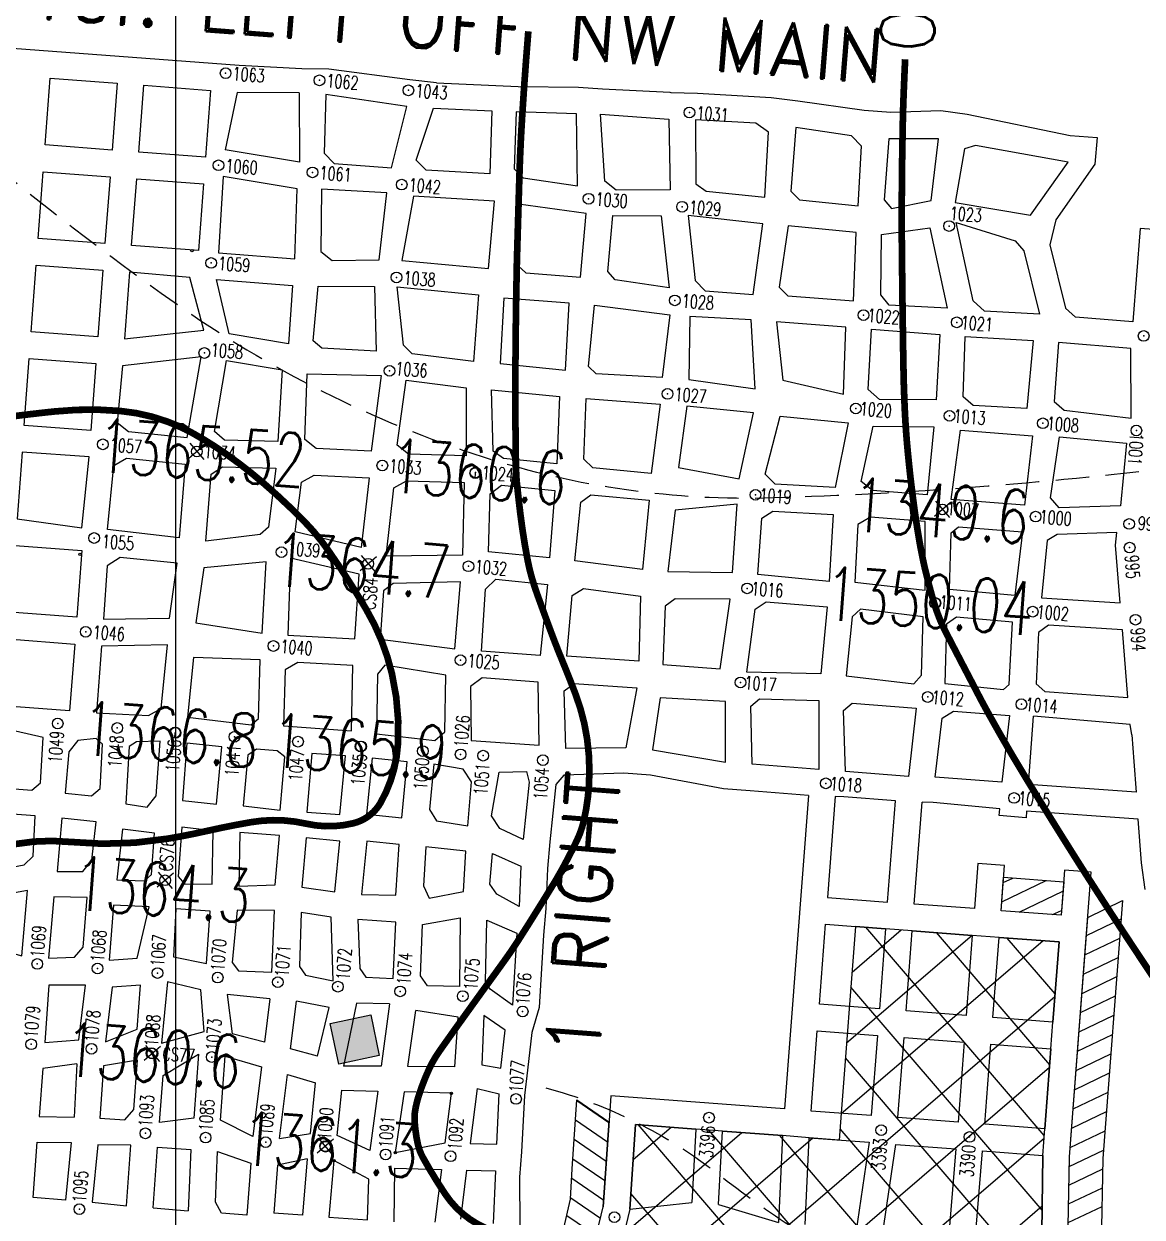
# Model space of a CAD drawing. Header units: inches. Extents: x 10131215 to 10153225, y 3476725 to 3491422.
# Drawn here: x 10139886 to 10140722, y 3486621 to 3487512 of the extents above; entities that cross this region are included whole.
import ezdxf
from ezdxf.enums import TextEntityAlignment as Align

# ---------------------------------------------------------------- set-up
doc = ezdxf.new("R2010")
doc.units = ezdxf.units.IN
doc.header["$LTSCALE"] = 100
doc.header["$MEASUREMENT"] = 0
doc.header["$PDMODE"] = 32
doc.header["$PDSIZE"] = 8
doc.linetypes.add('DASHED2', pattern=[0.375, 0.25, -0.125])
doc.layers.get('0').update_dxf_attribs({"color": 60, "linetype": 'CONTINUOUS'})
for name, color, linetype in [('BUILDINGS', 7, 'CONTINUOUS'), ('ELEVATIONS-UPEER MASON-CONTOURS', 175, 'CONTINUOUS'), ('ELEVATIONS-UPPER MASON-SPOT', 175, 'CONTINUOUS'), ('GRID COORDINATES-VA SOUTH NAD27', 252, 'CONTINUOUS'), ('MINE WORKINGS-ADVANCED-SURVEYED', 7, 'CONTINUOUS'), ('MINE WORKINGS-RETREAT AREA', 4, 'CONTINUOUS'), ('PANEL AND MAINS LABELS', 4, 'CONTINUOUS'), ('ROADS', 34, 'DASHED2'), ('SPADS-CONTROL SURVEY-LABELS', 230, 'CONTINUOUS'), ('SPADS-CONTROL SURVEY-SYMBOLS', 230, 'CONTINUOUS'), ('SPADS-LABEL', 90, 'CONTINUOUS'), ('SPADS-SYMBOL', 90, 'CONTINUOUS')]:
    doc.layers.add(name, color=color, linetype=linetype)
doc.styles.add('LEG', font='ROMAND')
doc.styles.add('LEV', font='SIMPLEX.shx', dxfattribs={"width": 0.7, "height": 40})
doc.styles.add('SP', font='SIMPLEX', dxfattribs={"width": 0.75, "height": 12})

# ---------------------------------------------------------------- blocks, each defined once
blk = doc.blocks.new('*X38')
at = {"color": 0}
for p, q in [((779539.21, 184356.15), (779571.11, 184374.57)), ((779539.21, 184370.58), (779546.11, 184374.57)), ((779552.84, 184349.58), (779584.22, 184367.7)), ((779577.84, 184349.58), (779584.22, 184353.26))]:
    blk.add_line(p, q, dxfattribs=at)
blk = doc.blocks.new('*X39')
at = {"color": 0}
for p, q in [((779604.23, 184335.95), (779629.22, 184350.38)), ((779604.23, 184321.52), (779629.23, 184335.95)), ((779604.24, 184307.09), (779629.23, 184321.52)), ((779604.24, 184292.65), (779629.24, 184307.09)), ((779604.25, 184278.22), (779629.24, 184292.65)), ((779604.25, 184263.79), (779629.25, 184278.22)), ((779604.26, 184249.36), (779629.25, 184263.79)), ((779604.26, 184234.93), (779629.26, 184249.36)), ((779604.27, 184220.5), (779629.26, 184234.93)), ((779604.27, 184206.07), (779629.27, 184220.5)), ((779604.28, 184191.64), (779629.27, 184206.07)), ((779604.28, 184177.21), (779629.28, 184191.64)), ((779604.7, 184163.02), (779629.28, 184177.21)), ((779605.51, 184149.05), (779629.74, 184163.04)), ((779606.32, 184135.08), (779630.55, 184149.07)), ((779607.12, 184121.11), (779631.36, 184135.11))]:
    blk.add_line(p, q, dxfattribs=at)
blk = doc.blocks.new('*X41')
at = {"color": 0}
for p, q in [((779431.74, 184295.32), (779465.96, 184329.54)), ((779431.76, 184242.3), (779519.01, 184329.56)), ((779431.78, 184189.29), (779572.07, 184329.58)), ((779584.28, 184184.58), (779439.34, 184329.53)), ((779584.26, 184237.64), (779492.35, 184329.55)), ((779584.24, 184290.69), (779545.36, 184329.57)), ((779279.23, 183983.71), (779584.24, 184288.72)), ((779586.96, 184128.88), (779431.74, 184284.09)), ((779279.5, 183930.95), (779584.26, 184235.71)), ((779582.38, 184080.42), (779431.76, 184231.04)), ((779277.45, 183875.86), (779584.28, 184182.69)), ((779586, 184023.77), (779431.78, 184177.98)), ((779276.93, 184087.47), (779358.96, 184169.5)), ((779277.12, 184034.63), (779412.01, 184169.52)), ((779279.53, 184143.11), (779305.9, 184169.48)), ((779584.94, 183865.73), (779281.2, 184169.47)), ((779582.22, 183921.48), (779334.21, 184169.49)), ((779584.21, 183972.53), (779387.22, 184169.51)), ((779277.47, 183822.85), (779586.74, 184132.12)), ((779649.22, 183748.41), (779279.76, 184117.87))]:
    blk.add_line(p, q, dxfattribs=at)
blk = doc.blocks.new('*X42')
at = {"color": 0}
for p, q in [((779234.16, 184183.88), (779259.29, 184169.37)), ((779234.29, 184169.37), (779259.4, 184154.87)), ((779234.42, 184154.86), (779259.54, 184140.36)), ((779234.56, 184140.35), (779259.68, 184125.84)), ((779234.8, 184125.78), (779259.82, 184111.33)), ((779235.15, 184111.14), (779258.51, 184097.65)), ((779233.23, 184097.82), (779256.73, 184084.25))]:
    blk.add_line(p, q, dxfattribs=at)
blk = doc.blocks.new('CS')
at = {"layer": 'SPADS-CONTROL SURVEY-SYMBOLS'}
for p, q in [((-5.66, 5.66), (5.66, -5.66)), ((5.66, 5.66), (-5.66, -5.66))]:
    blk.add_line(p, q, dxfattribs=at)
blk.add_circle((0, 0), 4, dxfattribs=at)
blk = doc.blocks.new('SS')
at = {"layer": 'SPADS-CONTROL SURVEY-SYMBOLS'}
blk.add_line((0, 0), (0, -4), dxfattribs=at)
blk.add_circle((0, 0), 4, dxfattribs=at)

msp = doc.modelspace()

# ---------------------------------------------------------------- linework, layer by layer
at = {"layer": 'BUILDINGS'}
msp.add_lwpolyline([(10140121.66, 3486734.89), (10140115.31, 3486765.19), (10140145.61, 3486771.54), (10140151.96, 3486741.24)], close=True, dxfattribs=at)
msp.add_solid([(10140115.31, 3486765.19), (10140145.61, 3486771.54), (10140121.66, 3486734.89), (10140151.96, 3486741.24)], dxfattribs=at)
at = {"layer": 'ELEVATIONS-UPEER MASON-CONTOURS', "const_width": 5}
for points in [[(10135978.88, 3483263.25, 0), (10135880.17, 3483248.32, 0.000547)], [(10136147.76, 3483288.54, 0.000001), (10135988.51, 3483264.69, 0.000023)], [(10139638.83, 3483431.71, 0.000001), (10139693.52, 3483463.69, 0.000011)], [(10140237.42, 3486610.04, -0.165871), (10140201.35, 3486637.56, -0.021404), (10140184.46, 3486665.26, -0.069898), (10140180.9, 3486674.58, -0.040437), (10140178.37, 3486691.97, -0.0694), (10140179.13, 3486702.22, -0.009794), (10140180.39, 3486707.53, -0.013722), (10140181.47, 3486711.28, -0.031738), (10140189.21, 3486731.19, -0.044761), (10140196.79, 3486744.32, -0.001633), (10140205.9, 3486757.18, -0.001157), (10140218.87, 3486775.27, -0.001014), (10140234.33, 3486796.65, 0.001363), (10140245.82, 3486812.55, 0.013462), (10140256.25, 3486827.93, 0.005164), (10140281.93, 3486869.01, 0.013622), (10140290.08, 3486883.2, 0.01078), (10140299.49, 3486901.62, 0.058092), (10140304.92, 3486917.23, 0.037666), (10140308.56, 3486942.43, 0.053078), (10140307.21, 3486977.87, 0.05484), (10140298.59, 3487011.11, 0.007056), (10140288.57, 3487036.39, -0.008666), (10140280.48, 3487057, -0.002493), (10140270.75, 3487083.52, -0.007295), (10140267.6, 3487092.65, -0.031896), (10140262.82, 3487111.09, -0.017154), (10140257.33, 3487146.05, -0.004961), (10140254.7, 3487169.52, -0.017184), (10140254.24, 3487176.32, -0.003028), (10140254.05, 3487183.37, -0.002046), (10140253.88, 3487193.81, -0.004731), (10140253.68, 3487256.13, -0.003757), (10140254.77, 3487334.6, -0.002043), (10140254.86, 3487337.89, -0.00011), (10140256.67, 3487398.86, -0.007959), (10140258.59, 3487440.58, -0.005051), (10140263.32, 3487506.22)], [(10140741.54, 3486782.86, -0.001669), (10140722.57, 3486811.15, -0.002009), (10140702.96, 3486840.87, -0.001974), (10140683.24, 3486871.29, -0.002379), (10140669.88, 3486892.29, -0.00164), (10140650.75, 3486922.9, -0.003587), (10140629.64, 3486957.47, -0.005574), (10140616.47, 3486979.97, -0.003145), (10140605.99, 3486998.6, -0.005939), (10140600.62, 3487008.57, -0.000066), (10140596.4, 3487016.64, -0.000245), (10140595.27, 3487018.8, -0.000028), (10140589.68, 3487029.52, -0.000098), (10140588.06, 3487032.62, -0.000417), (10140587.32, 3487034.04, -0.000039), (10140579.53, 3487049.04, -0.00094), (10140576.98, 3487053.99, -0.000736), (10140573.74, 3487060.31, -0.017181), (10140572, 3487064.02, -0.010117), (10140569.41, 3487070.46, -0.016169), (10140566.73, 3487078.28, -0.010202), (10140563.14, 3487090.87, -0.004579), (10140560.02, 3487103.17, -0.007877), (10140558.39, 3487110.37, -0.004657), (10140556.57, 3487119.39, -0.005188), (10140555.11, 3487127.52, -0.004854), (10140552.86, 3487141.61, -0.005056), (10140550.97, 3487155.17, -0.002267), (10140549.2, 3487169.3, -0.003511), (10140548.17, 3487178.44, -0.001859), (10140546.91, 3487190.78, -0.002992), (10140546.21, 3487198.46, -0.001525), (10140545.85, 3487202.72, -0.001408), (10140545.5, 3487207.33, -0.004777), (10140544.85, 3487217.37, -0.00398), (10140544.28, 3487229.44, -0.002187), (10140543.84, 3487242.07, -0.003052), (10140543.62, 3487251.13, -0.000413), (10140543.35, 3487266.2, -0.000613), (10140543.2, 3487276.36, -0.000105), (10140542.96, 3487293.32, -0.000247), (10140542.86, 3487300.52, -0.000372), (10140542.68, 3487315.54, -0.000242), (10140542.44, 3487338.61, -0.000444), (10140542.27, 3487356.41, -0.00182), (10140542.25, 3487360.75, -0.000134), (10140542.25, 3487360.83, -0.000017), (10140542.25, 3487361.47, -0.001528), (10140542.29, 3487377.64, -0.000902), (10140542.49, 3487405.04, -0.002046), (10140542.49, 3487405.6, -0.000037), (10140543.03, 3487436.68, -0.004787), (10140543.53, 3487455.13, -0.002923), (10140544.81, 3487485.33)], [(10139867.68, 3486896.32, -0.092896), (10139920.74, 3486900.78, 0.06727), (10139993.94, 3486903.19, 0.013633), (10140023.64, 3486909.04, -0.012534), (10140055.94, 3486915.48, -0.099225), (10140097.28, 3486914.4, 0.116754), (10140132.57, 3486914.7, 0.206382), (10140153.02, 3486930.18, 0.113965), (10140165.87, 3486973.45, 0.073112), (10140161.4, 3487026.54, 0.075411), (10140142.2, 3487074.51, 0.020476), (10140113.52, 3487119.04, 0.040133), (10140096.23, 3487139.86, 0.021299), (10140065.8, 3487168.47, 0.024946), (10140037.67, 3487190.41, 0.026813), (10140012.77, 3487205.97, 0.03771), (10139993.78, 3487214.68, 0.066117), (10139958.47, 3487222.66, 0.048838), (10139909.56, 3487222.3, 0.00456), (10139882.07, 3487219.15, 0.002152), (10139823.94, 3487211.7, 0.007136)], [(10138804.87, 3484318.68, 0.000002), (10138743.64, 3484310.02, 0.000372)]]:
    msp.add_lwpolyline(points, format="xyb", dxfattribs=at)
at = {"layer": 'GRID COORDINATES-VA SOUTH NAD27'}
msp.add_line((10140000, 3476730), (10140000, 3490730), dxfattribs=at)
at = {"layer": 'MINE WORKINGS-ADVANCED-SURVEYED'}
msp.add_line((10140618.36, 3486874.32), (10140663.23, 3486870.89), dxfattribs=at)
at = {"layer": 'MINE WORKINGS-ADVANCED-SURVEYED', "flags": 128}
for points in [[(10140094.16, 3487478.11), (10140047.35, 3487480.57), (10139748.2, 3487503.18), (10139732.26, 3487292.34), (10139664.11, 3487285.9), (10139594.32, 3487291.24), (10139434.78, 3487303.46), (10139430.2, 3487243.63), (10139425.62, 3487183.8), (10139421.04, 3487123.98), (10139281.44, 3487134.66), (10139276.86, 3487074.84), (10139275.34, 3487054.89), (10139277.29, 3487026.91)], [(10140194.64, 3487467.81), (10140174.76, 3487470.05), (10140114.26, 3487477.86), (10140094.16, 3487478.11)], [(10140092.14, 3487460.23), (10140045.84, 3487460.62), (10140036.79, 3487417.78)], [(10140092.14, 3487460.23), (10140092.26, 3487408.58), (10140036.79, 3487417.78)], [(10140194.64, 3487467.81), (10140255.67, 3487464.95)], [(10140255.67, 3487464.95), (10140300.77, 3487464.55), (10140318.72, 3487463.19), (10140369.05, 3487460.68), (10140369.79, 3487460.65), (10140389.81, 3487460.09), (10140444.73, 3487456.82), (10140464.59, 3487454.27), (10140514.21, 3487447.4), (10140534.15, 3487445.84), (10140571.35, 3487446.96), (10140591.21, 3487444.41), (10140668.2, 3487428.38), (10140688.14, 3487426.83), (10140686.59, 3487406.89), (10140657.29, 3487365.42), (10140652.78, 3487346.72), (10140664.5, 3487299.4), (10140672, 3487292.78)], [(10140234.53, 3487399.76), (10140187.06, 3487402.42), (10140179.61, 3487410), (10140192.51, 3487448.93)], [(10140192.51, 3487448.93), (10140236.06, 3487446.86), (10140234.53, 3487399.76)], [(10141154.45, 3487261.91), (10141164.36, 3487395.09), (10140795.44, 3487423.47), (10140790.07, 3487353.68), (10140720.27, 3487359.04), (10140714.9, 3487289.25), (10140672, 3487292.78)], [(10140576.22, 3487299.43), (10140532.99, 3487301.76), (10140526.55, 3487309.29), (10140527.05, 3487354.53)], [(10140527.05, 3487354.53), (10140563.29, 3487359.33), (10140576.22, 3487299.43)], [(10140010.5, 3487322.38), (10139965.49, 3487326.29), (10139961.72, 3487276.44), (10140020.95, 3487283.04)], [(10140020.95, 3487283.04), (10140010.5, 3487322.38)], [(10140659.44, 3487273.72), (10140656.09, 3487229.82), (10140663.58, 3487223.2), (10140713.64, 3487217.4)], [(10140713.64, 3487217.4), (10140713.37, 3487269.31), (10140659.44, 3487273.72)], [(10140019.02, 3487263.13), (10139960.21, 3487256.49), (10139956.2, 3487213.92)], [(10139956.2, 3487213.92), (10139964.72, 3487207.26), (10140008.52, 3487202.95), (10140019.02, 3487263.13)], [(10139935.22, 3487188.43), (10139885.13, 3487191.97), (10139881.36, 3487142.11), (10139929.89, 3487135.44)], [(10139929.89, 3487135.44), (10139935.22, 3487188.43)], [(10140646.78, 3487083.16), (10140705.54, 3487079.34), (10140702.07, 3487122.4), (10140703.05, 3487131.95), (10140658.36, 3487130.43)], [(10140658.36, 3487130.43), (10140650.99, 3487125.99), (10140646.78, 3487083.16)], [(10139995.24, 3487068), (10140001.1, 3487109), (10139958.3, 3487113.23), (10139948.79, 3487106.93)], [(10139948.79, 3487106.93), (10139945.89, 3487067.03), (10139995.24, 3487068)], [(10140651.98, 3487062.62), (10140644.48, 3487057.26), (10140642.67, 3487018.75), (10140649.26, 3487013.22)], [(10140649.26, 3487013.22), (10140711.24, 3487008.69), (10140707.17, 3487059.16), (10140651.98, 3487062.62)], [(10139993.74, 3487048.06), (10139944.38, 3487047.08), (10139940.61, 3486997.22), (10139979.67, 3486995.1)], [(10139979.67, 3486995.1), (10139989.09, 3487000.4), (10139993.74, 3487048.06)], [(10140193.42, 3486976.5), (10140200.89, 3486982.99), (10140201.8, 3487025.31), (10140156.23, 3487032.77), (10140150.72, 3487026.17)], [(10140150.72, 3487026.17), (10140149.89, 3486981.5), (10140193.42, 3486976.5)], [(10140714.05, 3486980.76), (10140715.59, 3486960.82), (10140717.37, 3486938.02), (10140637.03, 3486943.76), (10140640.81, 3486994.82)], [(10140714.05, 3486980.76), (10140712.87, 3486988.51), (10140640.81, 3486994.82)], [(10139905.23, 3486793.8), (10139902.02, 3486750.96), (10139927.49, 3486752.98)], [(10139927.49, 3486752.98), (10139932.51, 3486793.89), (10139905.23, 3486793.8)], [(10140070.16, 3486783.48), (10140038.46, 3486786.89), (10140042.18, 3486757.47)], [(10140070.16, 3486783.48), (10140066.17, 3486751.2), (10140042.18, 3486757.47)], [(10140105.85, 3486740.82), (10140085.67, 3486746.1), (10140090.09, 3486781.81)], [(10140105.85, 3486740.82), (10140114.56, 3486777.18), (10140090.09, 3486781.81)], [(10140159.69, 3486779.81), (10140134.95, 3486780.24), (10140125.36, 3486733.36)], [(10140159.69, 3486779.81), (10140153.41, 3486733.19), (10140125.36, 3486733.36)], [(10140208.33, 3486732.87), (10140173.24, 3486733.08), (10140179.32, 3486774.95)], [(10140208.33, 3486732.87), (10140210.98, 3486769.79), (10140179.32, 3486774.95)], [(10140057.45, 3486680.85), (10140033.29, 3486692.96), (10140036.91, 3486740.82)], [(10140036.91, 3486740.82), (10140063.89, 3486732.84), (10140057.45, 3486680.85)], [(10139926.14, 3486735.03), (10139900.56, 3486731.58), (10139897.87, 3486695.6), (10139924.12, 3486695.07)], [(10139926.14, 3486735.03), (10139924.12, 3486695.07)], [(10140077.39, 3486679.34), (10140083.31, 3486727.1), (10140104.38, 3486720.88)], [(10140077.39, 3486679.34), (10140100.57, 3486683.05), (10140104.38, 3486720.88)], [(10140144.96, 3486670.39), (10140120.51, 3486681.57), (10140124.03, 3486715.41)], [(10140124.03, 3486715.41), (10140150.91, 3486714.62), (10140144.96, 3486670.39)], [(10140225.14, 3486716.55), (10140219.95, 3486675.55), (10140239.74, 3486674.98), (10140241.42, 3486712.73)], [(10140225.14, 3486716.55), (10140241.42, 3486712.73)], [(10139893.34, 3486635.08), (10139896.45, 3486676.62), (10139921.69, 3486676.2)], [(10139921.69, 3486676.2), (10139917.45, 3486633.27), (10139893.34, 3486635.08)], [(10139941.62, 3486674.55), (10139937.39, 3486631.74), (10139963.14, 3486629)], [(10139963.14, 3486629), (10139966.35, 3486674.36), (10139941.62, 3486674.55)], [(10139983.09, 3486627.49), (10139986.3, 3486672.85), (10140011.23, 3486670.96), (10140009.18, 3486625.32)], [(10140029.72, 3486631.81), (10140031.17, 3486669.46), (10140055.94, 3486660.91)], [(10140055.94, 3486660.91), (10140053, 3486622.02), (10140034.11, 3486623.46), (10140029.72, 3486631.81)], [(10140098.17, 3486664.18), (10140094.63, 3486621.97), (10140073.17, 3486623.5)], [(10140098.17, 3486664.18), (10140075.88, 3486659.4), (10140073.17, 3486623.5)], [(10140163.03, 3486617.05), (10140163.69, 3486657.13), (10140198.53, 3486656.14), (10140193.49, 3486616.85)], [(10140212.79, 3486619.01), (10140217.42, 3486655.61), (10140238.85, 3486655), (10140237.1, 3486615.78)], [(10139983.09, 3486627.49), (10140009.18, 3486625.32)]]:
    msp.add_lwpolyline(points, dxfattribs=at)
for points in [[(10139952.33, 3487417.55), (10139902.47, 3487421.32), (10139906.24, 3487471.18), (10139956.1, 3487467.41)], [(10140022.13, 3487412.27), (10139972.27, 3487416.04), (10139976.04, 3487465.9), (10140025.9, 3487462.13)], [(10140161.14, 3487404.38), (10140172.53, 3487450.17), (10140112.13, 3487458.98), (10140110.81, 3487415.2), (10140118.26, 3487407.62)], [(10140300.04, 3487390.8), (10140299.27, 3487444.6), (10140254.24, 3487446), (10140252.86, 3487403.39), (10140259.38, 3487396.88)], [(10140369.16, 3487387.89), (10140328.89, 3487387.62), (10140320.36, 3487394.28), (10140317.29, 3487444.24), (10140368.24, 3487440.71)], [(10140439.95, 3487382.37), (10140442.71, 3487430.9), (10140433.2, 3487437.66), (10140388.26, 3487440.15), (10140388.57, 3487392.39), (10140396.16, 3487386.79)], [(10140509.66, 3487375.94), (10140512.11, 3487420.48), (10140504.68, 3487428.08), (10140463.04, 3487434.33), (10140459.36, 3487386.88), (10140465.87, 3487380.35)], [(10140564.14, 3487379.89), (10140569.72, 3487426.02), (10140532.59, 3487425.9), (10140529.07, 3487380.45), (10140534.58, 3487374)], [(10140582.09, 3487378.45), (10140638.51, 3487368.93), (10140666.65, 3487408.44), (10140597.4, 3487420.86), (10140589.19, 3487418.49)], [(10139947.05, 3487347.75), (10139897.19, 3487351.51), (10139900.96, 3487401.37), (10139950.82, 3487397.61)], [(10140088.82, 3487336.33), (10140090.75, 3487388.64), (10140035.28, 3487397.84), (10140031.99, 3487340.76)], [(10140016.85, 3487342.47), (10139966.99, 3487346.24), (10139970.76, 3487396.1), (10140020.62, 3487392.33)], [(10140151.94, 3487335.42), (10140157.71, 3487385.58), (10140108.77, 3487388.28), (10140108.31, 3487341.84), (10140116.82, 3487335.15)], [(10140233.61, 3487328.98), (10140238.01, 3487379.44), (10140177.58, 3487383.08), (10140168.89, 3487335.1)], [(10140302.31, 3487322.54), (10140306.51, 3487370.25), (10140255.88, 3487377.09), (10140253.02, 3487333.47), (10140261.44, 3487325.78)], [(10140362.62, 3487368.33), (10140368.48, 3487314.57), (10140328.23, 3487320.49), (10140322.73, 3487326.95), (10140326.46, 3487368.75)], [(10140431.29, 3487309.68), (10140438.39, 3487362.43), (10140382.72, 3487368.77), (10140387.97, 3487320.08), (10140395.4, 3487312.48)], [(10140582.88, 3487363.34), (10140626.94, 3487349.79), (10140633.36, 3487342.25), (10140645.08, 3487294.93), (10140604.13, 3487297.2), (10140595.72, 3487304.9)], [(10140506.15, 3487304.86), (10140508.11, 3487356), (10140457.34, 3487360.96), (10140450.78, 3487315.19), (10140457.29, 3487308.66)], [(10139941.77, 3487277.94), (10139891.92, 3487281.71), (10139895.68, 3487331.57), (10139945.54, 3487327.8)], [(10140084.27, 3487272.9), (10140039.76, 3487280.22), (10140030.44, 3487320.82), (10140087.27, 3487316.39)], [(10140149.73, 3487267.39), (10140109.06, 3487269.5), (10140102.57, 3487275.16), (10140106.29, 3487315.91), (10140148.4, 3487315.64)], [(10140222.35, 3487259.63), (10140176.65, 3487265.26), (10140170.15, 3487271.79), (10140165.31, 3487315.32), (10140226.05, 3487309.52)], [(10140291.06, 3487253.18), (10140293.76, 3487303.16), (10140244.91, 3487307.02), (10140242.29, 3487258.05)], [(10140363.33, 3487247.72), (10140313.91, 3487250.36), (10140308.32, 3487255.82), (10140312.7, 3487301.66), (10140368.92, 3487294.48)], [(10140432.89, 3487239.31), (10140429.82, 3487290.74), (10140383.88, 3487293.31), (10140383.27, 3487246.17)], [(10140498.77, 3487235.2), (10140500.6, 3487285.23), (10140448.76, 3487289.27), (10140453.45, 3487245.74)], [(10140570.64, 3487279.81), (10140567.89, 3487230.86), (10140525.53, 3487231.11), (10140517.1, 3487238.79), (10140519.55, 3487283.75)], [(10140589.58, 3487278.3), (10140640.5, 3487275.23), (10140635.59, 3487224.44), (10140595.64, 3487226.63), (10140588.14, 3487233.25)], [(10139936.5, 3487208.14), (10139886.64, 3487211.91), (10139890.41, 3487261.77), (10139940.27, 3487258)], [(10140076.21, 3487199.84), (10140036.44, 3487200.84), (10140028.92, 3487207.42), (10140037.84, 3487260.31), (10140079.36, 3487253.28)], [(10140145.86, 3487192.57), (10140104.9, 3487194.66), (10140096.38, 3487201.32), (10140098.17, 3487250.46), (10140153.3, 3487249.05)], [(10140216.81, 3487189.21), (10140173.78, 3487190.46), (10140165.26, 3487197.12), (10140172.08, 3487245.56), (10140216.78, 3487240.01)], [(10140284.55, 3487183.09), (10140244.74, 3487187.1), (10140237.13, 3487192.69), (10140235.72, 3487238.51), (10140286.49, 3487233.48)], [(10140361.78, 3487227.78), (10140355.05, 3487176.05), (10140311.4, 3487180.06), (10140304.87, 3487186.57), (10140306.42, 3487231.9)], [(10140420.85, 3487171.95), (10140431.49, 3487221.36), (10140381.72, 3487226.23), (10140375.46, 3487180.49)], [(10140492.56, 3487165.37), (10140447.62, 3487167.86), (10140440.18, 3487175.46), (10140451.36, 3487218.82), (10140502.13, 3487213.87)], [(10140566.29, 3487210.92), (10140561.36, 3487160.03), (10140520.48, 3487163.21), (10140511.97, 3487169.89), (10140520.99, 3487211.4)], [(10140633.99, 3487152.39), (10140579.15, 3487156.64), (10140586.15, 3487208.33), (10140639.98, 3487204.02)], [(10140710.18, 3487198.61), (10140705.58, 3487151.82), (10140659.91, 3487150.37), (10140653.47, 3487157.89), (10140660, 3487203.43)], [(10140002.53, 3487127.94), (10139948.83, 3487134.01), (10139953.79, 3487182.01), (10139963.21, 3487187.32), (10140007.01, 3487183)], [(10140069.33, 3487135.93), (10140062.89, 3487130.4), (10140022.4, 3487125.44), (10140026.51, 3487175.51), (10140034.94, 3487180.89), (10140074.7, 3487179.89)], [(10140138.43, 3487120.68), (10140089.12, 3487132.43), (10140093.97, 3487169.41), (10140103.4, 3487174.72), (10140144.36, 3487172.63)], [(10140214.21, 3487114.96), (10140157, 3487114.27), (10140162.85, 3487165.21), (10140172.28, 3487170.52), (10140215.31, 3487169.27)], [(10140279.25, 3487113.08), (10140233.45, 3487117.52), (10140234.72, 3487160.78), (10140243.23, 3487167.16), (10140283.04, 3487163.15)], [(10140298.12, 3487110.66), (10140302.46, 3487154.66), (10140309.89, 3487160.12), (10140353.5, 3487156.11), (10140348.68, 3487104.16)], [(10140419.38, 3487153), (10140372.98, 3487148.58), (10140367.63, 3487102.7), (10140415.72, 3487102)], [(10140437.63, 3487142.56), (10140446.07, 3487147.92), (10140491.01, 3487145.43), (10140488.13, 3487095.38), (10140434.66, 3487100.53)], [(10140559.81, 3487140.09), (10140518.93, 3487143.27), (10140509.49, 3487137.98), (10140507.15, 3487094.9), (10140559.84, 3487088.8)], [(10140626.86, 3487084.94), (10140578.05, 3487089.28), (10140579.21, 3487131.56), (10140584.58, 3487136.16), (10140632.44, 3487132.45)], [(10139925.95, 3487068.53), (10139876.09, 3487072.3), (10139879.86, 3487122.16), (10139929.71, 3487118.39)], [(10140133.66, 3487052.53), (10140136.92, 3487100.74), (10140085.62, 3487112.64), (10140083.54, 3487055.31)], [(10140064.6, 3487056.74), (10140067.37, 3487110.01), (10140020.89, 3487105.5), (10140015.04, 3487064.5)], [(10140208.29, 3487044.88), (10140212.7, 3487095.01), (10140162.47, 3487093.79), (10140155.04, 3487088.34), (10140152.68, 3487052.09)], [(10140272.11, 3487040.06), (10140228.24, 3487043.37), (10140231.36, 3487089.6), (10140238.94, 3487097.05), (10140277.75, 3487093.14)], [(10140345.81, 3487035.78), (10140292.13, 3487039.55), (10140296.18, 3487084.73), (10140304.6, 3487090.12), (10140347.14, 3487084.22)], [(10140406.56, 3487030.06), (10140414.18, 3487082.05), (10140373.07, 3487082.22), (10140365.63, 3487076.77), (10140363.68, 3487033.39)], [(10140486.66, 3487076.43), (10140481.76, 3487026.23), (10140426.42, 3487027.52), (10140432.66, 3487074.61), (10140441.1, 3487079.98)], [(10140558.29, 3487068.86), (10140511.58, 3487074.5), (10140505.14, 3487068.98), (10140500.7, 3487024.76), (10140551.39, 3487018.82), (10140556.92, 3487025.41)], [(10140625.09, 3487065.01), (10140583.25, 3487068.74), (10140575.75, 3487063.38), (10140574.48, 3487019.03), (10140618.27, 3487014.63), (10140622.57, 3487018.3)], [(10139920.67, 3486998.73), (10139870.81, 3487002.5), (10139874.58, 3487052.36), (10139924.44, 3487048.59)], [(10140056.37, 3486988.3), (10140061.74, 3486992.9), (10140063.09, 3487036.8), (10140013.08, 3487038.57), (10140008.66, 3486993.91)], [(10140131.24, 3486983.64), (10140132.15, 3487032.58), (10140091.01, 3487034.69), (10140081.58, 3487029.38), (10140080.38, 3486987.48)], [(10140271.37, 3486973.03), (10140270.61, 3487020.11), (10140228.73, 3487023.28), (10140220.22, 3487016.9), (10140220.5, 3486976.6)], [(10140336.17, 3486971.13), (10140291.25, 3486970.63), (10140290.17, 3487013.62), (10140297.61, 3487019.08), (10140344.27, 3487015.84)], [(10140410.56, 3486960.34), (10140410.68, 3487005.67), (10140361.75, 3487008.47), (10140356.11, 3486969.59)], [(10140480.21, 3487006.29), (10140480.42, 3486954.92), (10140430.5, 3486958.79), (10140429.47, 3487002.21), (10140435.92, 3487007.72)], [(10140547.22, 3486949.73), (10140500.36, 3486953.37), (10140498.69, 3486998.84), (10140505.13, 3487004.35), (10140552.99, 3487000.64)], [(10140617.09, 3486945.31), (10140567.24, 3486949.18), (10140572.47, 3486993.11), (10140580.91, 3486998.47), (10140622.78, 3486995.22)], [(10139900.86, 3486978.84), (10139880.29, 3486983.48), (10139873.91, 3486978.98), (10139872.88, 3486940.94), (10139892.5, 3486939.41), (10139898.98, 3486944.88)], [(10139945.24, 3486973.69), (10139940.59, 3486978.09), (10139926.77, 3486976.64), (10139920.03, 3486968.18), (10139917.41, 3486937.29), (10139937.07, 3486935.23), (10139943.54, 3486940.72)], [(10139988.37, 3486976.13), (10139970.49, 3486975.64), (10139965.18, 3486972.06), (10139962.66, 3486929.12), (10139978.62, 3486926.72), (10139985.28, 3486935.24)], [(10140034.24, 3486971.86), (10140008.32, 3486974.62), (10140005.08, 3486931.74), (10140030.27, 3486929.03)], [(10140081.32, 3486964.42), (10140075.67, 3486968.91), (10140060.18, 3486970.06), (10140053.85, 3486965.49), (10140050.22, 3486927.65), (10140077.98, 3486924.56)], [(10140126.67, 3486965.16), (10140101.58, 3486966.74), (10140097.91, 3486922.89), (10140122.44, 3486921.36)], [(10140172.71, 3486960.66), (10140146.58, 3486963.24), (10140142.54, 3486921.43), (10140168.77, 3486918.84)], [(10140214.72, 3486955.15), (10140192.62, 3486958.78), (10140189.43, 3486924.93), (10140194.66, 3486916.4), (10140218.13, 3486912.71), (10140220.93, 3486945.59)], [(10140241.62, 3486952.86), (10140261.94, 3486953.49), (10140263.87, 3486945.3), (10140259.42, 3486902.52), (10140242.04, 3486910.67), (10140235.83, 3486920.23)], [(10139894.87, 3486920.14), (10139871.36, 3486922), (10139868.01, 3486880.13), (10139886.76, 3486883.69), (10139893.33, 3486890.16)], [(10139940.5, 3486915.88), (10139914.8, 3486918.44), (10139911.42, 3486878.59), (10139930.42, 3486878.58), (10139937.14, 3486887.06)], [(10139984.17, 3486907.24), (10139960.11, 3486910.26), (10139956.01, 3486872.47), (10139976.47, 3486871.72), (10139981.83, 3486876.33)], [(10140027.89, 3486909.15), (10140004.57, 3486911.72), (10140001.78, 3486874.82), (10140006.39, 3486869.46), (10140027.12, 3486869.1)], [(10140077.39, 3486905.54), (10140047.84, 3486907.76), (10140047.07, 3486867.72), (10140074.3, 3486868.67)], [(10140122.51, 3486901.26), (10140097.32, 3486903.87), (10140094.23, 3486867), (10140118.87, 3486863.44)], [(10140166.89, 3486898.93), (10140142.61, 3486901.33), (10140138.77, 3486861.52), (10140164.32, 3486861)], [(10140216.52, 3486893.78), (10140186.81, 3486897.05), (10140185.08, 3486868.08), (10140189.21, 3486858.65), (10140214.97, 3486863.8)], [(10140236.45, 3486892.08), (10140257.81, 3486882.58), (10140256.39, 3486852.6), (10140239.88, 3486861.68), (10140234.49, 3486869.16)], [(10139889.14, 3486864.42), (10139865.42, 3486860.27), (10139861.38, 3486822.24), (10139885, 3486815.59)], [(10139933.85, 3486859.24), (10139908.82, 3486859.74), (10139904.92, 3486813.9), (10139924.17, 3486814.64), (10139930.81, 3486822.13)], [(10139980.02, 3486852.4), (10139953.46, 3486853.62), (10139950.09, 3486812.52), (10139971.1, 3486813.96)], [(10140025.74, 3486849.15), (10139999.97, 3486850.89), (10139998.25, 3486814.92), (10140023.02, 3486810.01)], [(10140073.7, 3486849.65), (10140045.83, 3486849.76), (10140042.12, 3486810.69), (10140046.69, 3486804.36), (10140071.83, 3486803.41)], [(10140116.05, 3486844.62), (10140093.63, 3486847.98), (10140092.27, 3486807.72), (10140096.75, 3486801.32), (10140117.48, 3486796.99)], [(10140164.44, 3486840.9), (10140135.95, 3486842.7), (10140137.45, 3486806.12), (10140141.85, 3486799.67), (10140162.47, 3486798.64)], [(10140211.94, 3486792.8), (10140188.07, 3486793.21), (10140182.75, 3486800.74), (10140184.35, 3486839.02), (10140212.28, 3486843.95)], [(10140232.2, 3486842.26), (10140254.79, 3486832.66), (10140251.44, 3486778.76), (10140234.85, 3486790.85), (10140231.29, 3486796.17)], [(10139952.44, 3486792.26), (10139947.44, 3486751.47), (10139971.1, 3486760.84), (10139973.58, 3486793.72)], [(10140018.65, 3486790.27), (10139993.83, 3486796.2), (10139989.37, 3486750.43), (10140021.24, 3486759.06)], [(10140245.93, 3486760.14), (10140230.17, 3486771.17), (10140228.5, 3486734.35), (10140242.85, 3486731.68)], [(10139971.36, 3486737.75), (10139946.08, 3486733.53), (10139943.13, 3486694.5), (10139961.98, 3486693.27), (10139968.57, 3486700.8)], [(10139990.55, 3486726.27), (10140016.97, 3486742.33), (10140013.35, 3486694.46), (10139987.91, 3486691.31)], [(10140205.82, 3486713), (10140170.47, 3486714.04), (10140163.89, 3486668.71), (10140201.08, 3486676.08)], [(10140114.22, 3486620.58), (10140143.08, 3486618.53), (10140144.18, 3486648.76), (10140118.11, 3486662.7)]]:
    msp.add_lwpolyline(points, close=True, dxfattribs=at)
at = {"layer": 'MINE WORKINGS-ADVANCED-SURVEYED'}
for points in [[(10140472.6, 3486935.46), (10140428.95, 3486938.85), (10140409.01, 3486940.4), (10140354.64, 3486950.64), (10140334.7, 3486952.19), (10140289.85, 3486950.68), (10140283.81, 3486943.69), (10140279.35, 3486900.91), (10140277.75, 3486880.98), (10140276.33, 3486850.99), (10140274.72, 3486831.06), (10140271.38, 3486777.15), (10140265.86, 3486758.53), (10140262.79, 3486730.17), (10140260.36, 3486711.3), (10140258.2, 3486669.34), (10140256.76, 3486650.4), (10140257.04, 3486614.27)], [(10140472.6, 3486935.46), (10140454.67, 3486701.31), (10140325.05, 3486711.23), (10140323.34, 3486688.88), (10140319.26, 3486628.23)], [(10140492.6, 3486934.6), (10140486.83, 3486859.32), (10140531.7, 3486855.88), (10140537.49, 3486931.43)], [(10140537.49, 3486931.43), (10140498.89, 3486934.43), (10140492.6, 3486934.6)], [(10140666.34, 3486600.57), (10140667.58, 3486665.61), (10140683.85, 3486878.14), (10140663.91, 3486879.66), (10140661.33, 3486845.96), (10140616.46, 3486849.4), (10140619.04, 3486883.1), (10140599.09, 3486884.63), (10140596.51, 3486850.92), (10140551.64, 3486854.36), (10140557.47, 3486930.46)], [(10140724.02, 3486865.19), (10140721.48, 3486885.05), (10140718.93, 3486917.83), (10140635.48, 3486923.82), (10140635.1, 3486918.83), (10140615.16, 3486920.38), (10140615.54, 3486925.37), (10140565.77, 3486930.23), (10140557.47, 3486930.46)], [(10140681.27, 3486844.43), (10140707.3, 3486856.92), (10140692.56, 3486664.41), (10140691.33, 3486600.1)], [(10140681.27, 3486844.43), (10140707.3, 3486856.92), (10140692.56, 3486664.41), (10140691.33, 3486600.1)], [(10140289.78, 3486612.33), (10140294.94, 3486634.01), (10140296.12, 3486656.67), (10140299.6, 3486708.01), (10140323.55, 3486691.62)], [(10140339.19, 3486626.54), (10140343.47, 3486689.76), (10140388.34, 3486686.33), (10140385.47, 3486631.54)], [(10140405.4, 3486629.98), (10140408.28, 3486684.8), (10140453.15, 3486681.37), (10140450.13, 3486616.53)], [(10140470.08, 3486615.07), (10140473.09, 3486679.84), (10140517.96, 3486676.4), (10140508.04, 3486608.87)], [(10140527.98, 3486607.34), (10140537.9, 3486674.88), (10140582.77, 3486671.44), (10140577.6, 3486610.81)], [(10140597.54, 3486609.28), (10140602.71, 3486669.92), (10140647.58, 3486666.48), (10140646.94, 3486609.1)], [(10140339.19, 3486626.54), (10140385.47, 3486631.54)], [(10140314.58, 3486608.55), (10140319.26, 3486628.23)], [(10140405.4, 3486629.98), (10140450.13, 3486616.53)]]:
    msp.add_lwpolyline(points, dxfattribs=at)
for points in [[(10140480.72, 3486779.55), (10140485.3, 3486839.38), (10140530.17, 3486835.94), (10140525.59, 3486776.12)], [(10140545.54, 3486774.59), (10140550.12, 3486834.42), (10140594.99, 3486830.98), (10140590.41, 3486771.15)], [(10140610.35, 3486769.63), (10140614.93, 3486829.45), (10140659.8, 3486826.02), (10140655.22, 3486766.19)], [(10140474.62, 3486699.78), (10140479.2, 3486759.61), (10140524.07, 3486756.17), (10140519.49, 3486696.35)], [(10140539.43, 3486694.82), (10140544.01, 3486754.65), (10140588.88, 3486751.21), (10140584.3, 3486691.38)], [(10140604.24, 3486689.86), (10140608.82, 3486749.68), (10140653.69, 3486746.25), (10140649.11, 3486686.42)]]:
    msp.add_lwpolyline(points, close=True, dxfattribs=at)
for centre in [(10140012.05, 3487342.32), (10139928.38, 3487115.5), (10140205.82, 3486713), (10140163.89, 3486668.71), (10140118.11, 3486662.7)]:
    msp.add_circle(centre, 0.865, dxfattribs=at)
at = {"layer": 'MINE WORKINGS-RETREAT AREA'}
msp.add_lwpolyline([(10140616.46, 3486849.4), (10140618.36, 3486874.32), (10140663.23, 3486870.89), (10140661.33, 3486845.96)], close=True, dxfattribs=at)
for points in [[(10140666.34, 3486600.57), (10140667.58, 3486665.61), (10140681.27, 3486844.43)], [(10140646.94, 3486609.1), (10140647.58, 3486666.48), (10140649.11, 3486686.42), (10140653.69, 3486746.25), (10140655.22, 3486766.19), (10140659.8, 3486826.02), (10140614.93, 3486829.45), (10140594.99, 3486830.98), (10140550.12, 3486834.42), (10140530.17, 3486835.94), (10140507.74, 3486837.66), (10140497.05, 3486698.06), (10140495.53, 3486678.12), (10140473.09, 3486679.84), (10140453.15, 3486681.37), (10140408.28, 3486684.8), (10140388.34, 3486686.33), (10140343.47, 3486689.76), (10140339.19, 3486626.54), (10140334.51, 3486606.86)], [(10140314.58, 3486608.55), (10140319.26, 3486628.23), (10140323.34, 3486688.88), (10140323.55, 3486691.62)]]:
    msp.add_lwpolyline(points, dxfattribs=at)
at = {"layer": 'ROADS', "flags": 128}
for points in [[(10139602.98, 3487765.83), (10139620.05, 3487702.3, 0.150889), (10139660.64, 3487637.81, -0.077823), (10139730.01, 3487556.42, 0.082175), (10139850.09, 3487417.99, 0.018769), (10139998.66, 3487303.9, 0.077007), (10140229.66, 3487188.4, 0.085303), (10140446.44, 3487157.91, 0.022783), (10140747.88, 3487180.89, 0.076854), (10141069.76, 3487271.75, 0.050661), (10141317.23, 3487416.71, -0.048969), (10141590.92, 3487578.27, -0.256899), (10141810.3, 3487563.38, 0.060407), (10141970.18, 3487486.14, -0.165088), (10142093.97, 3487390.74, 0.00477), (10142199.6, 3487235.21, 0.322383), (10142280.92, 3487206.35, 0.058593), (10142570.87, 3487284.78, -0.114258), (10142711.21, 3487306.51, 0.060305), (10142979.87, 3487319.03, -0.887136)], [(10140276.33, 3486717.12, -0.100256), (10140404.92, 3486652.88, 0.04354), (10140523.63, 3486575.76, 0.072888), (10140651.8, 3486529.9, 0.167576), (10140748.54, 3486542.98, 0.023271), (10140849.04, 3486599.64, -0.081728), (10140895.28, 3486619.01, -0.05062), (10141023.31, 3486636.02, -0.020355), (10141070.59, 3486635.55, -0.087922), (10141195.45, 3486606.83, -0.083795), (10141300.57, 3486539.63, -0.093804), (10141351.33, 3486472.58, 0.001611), (10141408.07, 3486359.29, 0.126216), (10141459.95, 3486299.95, 0.07958), (10141554.28, 3486255.23, 0.03782), (10141580.17, 3486249.77, 2.954738)]]:
    msp.add_lwpolyline(points, format="xyb", dxfattribs=at)
at = {"layer": 'SPADS-SYMBOL'}
for p in [(10140037.17, 3487474.92), (10140107.27, 3487469.63), (10140173.72, 3487462.15), (10140383.65, 3487445.56), (10140031.88, 3487406.15), (10140102.07, 3487400.85), (10140168.73, 3487391.73), (10140308.33, 3487381.18), (10140378.18, 3487375.18), (10140577.65, 3487360.78), (10140026.37, 3487333.21), (10140164.85, 3487322.41), (10140372.75, 3487305.25), (10140513.72, 3487294.27), (10140583.38, 3487288.86), (10140722.99, 3487278.7), (10140021.29, 3487265.96), (10140159.58, 3487252.6), (10140367.33, 3487235.4), (10140507.95, 3487224.48), (10140577.96, 3487219.05), (10140647.69, 3487213.47), (10140717.56, 3487208.06), (10139945.44, 3487197.72), (10140015.73, 3487192.41), (10140154.24, 3487181.94), (10140223.87, 3487176.68), (10140433.03, 3487160), (10140572.53, 3487149.16), (10140642.28, 3487143.75), (10140712.19, 3487138.27), (10139939.02, 3487127.76), (10140078.92, 3487117.19), (10140712.53, 3487120.6), (10140218.58, 3487106.63), (10140426.82, 3487090.14), (10140567.1, 3487079.24), (10140640.08, 3487072.75), (10140716.88, 3487066.74), (10139932.67, 3487057.72), (10140072.88, 3487047.12), (10140212.66, 3487036.56), (10140421.8, 3487019.88), (10140561.65, 3487009.02), (10140631.63, 3487003.59), (10139911.76, 3486989.23), (10139956.25, 3486985.86), (10139999.85, 3486982.31), (10140043.76, 3486979.25), (10140091.27, 3486975.66), (10140138.37, 3486972.1), (10140184.49, 3486968.62), (10140212.73, 3486966.15), (10140229.6, 3486965.21), (10140274.22, 3486961.83), (10140485.55, 3486944.52), (10140626.2, 3486933.6), (10139896.51, 3486809.63), (10139941.53, 3486806.23), (10139986.29, 3486802.84), (10140031.29, 3486799.44), (10140076.22, 3486796.05), (10140121.06, 3486792.66), (10140167.58, 3486789.14), (10140214.32, 3486785.6), (10140259.08, 3486774.16), (10139891.98, 3486749.63), (10139936.99, 3486746.28), (10139981.77, 3486743.01), (10140026.81, 3486740.12), (10140254.14, 3486708.79), (10140398.29, 3486694.82), (10139977.24, 3486683.12), (10140022.26, 3486679.89), (10140526.93, 3486685.5), (10140592.94, 3486680.41), (10140067.13, 3486676.5), (10140111.85, 3486673.12), (10140156.72, 3486667.36), (10140205.24, 3486665.99), (10139927.94, 3486626.47), (10140327.62, 3486620.52)]:
    msp.add_point(p, dxfattribs=at)

# ---------------------------------------------------------------- block references
at = {"layer": 'MINE WORKINGS-RETREAT AREA', "xscale": 1.000028516851045, "yscale": 1.000028516851045, "zscale": 1.000028516851045, "rotation": 355.6010874874682}
for name in ['*X38', '*X41', '*X39', '*X42']:
    msp.add_blockref(name, (9349211.4, 3362830.09), dxfattribs=at)
at = {"layer": 'SPADS-CONTROL SURVEY-SYMBOLS', "xscale": 1.000028516851045, "yscale": 1.000028516851045, "zscale": 1.000028516851045}
for name, p, rotation in [('CS', (10140015.73, 3487192.41), 355.6010255036597), ('SS', (10140223.71, 3487176.25), 355.6010258330645), ('CS', (10140572.73, 3487149.13), 355.6010263858344), ('CS', (10140143.73, 3487108.55), 355.6010257120631), ('SS', (10140567.38, 3487079.21), 355.6010263827629), ('SS', (10139999.37, 3486982.5), 355.6010254939603), ('SS', (10140137.98, 3486972.01), 355.6010257134669), ('CS', (10139992.05, 3486872.11), 355.6010254908828), ('CS', (10139982.49, 3486742.74), 355.6010254857379), ('CS', (10140111.59, 3486673.49), 355.6010256947499)]:
    msp.add_blockref(name, p, dxfattribs=dict(at, rotation=rotation))

# ---------------------------------------------------------------- texts
at = {"layer": 'ELEVATIONS-UPEER MASON-CONTOURS', "style": 'LEV'}
msp.add_text('1350', height=40.001, rotation=269.76007, dxfattribs=at).set_placement((10140527.19, 3487627.09))
at = {"layer": 'ELEVATIONS-UPPER MASON-SPOT', "style": 'LEV', "width": 0.7}
for s, p in [('1365.52', (10140019.26, 3487191.44)), ('1360.6', (10140226.09, 3487177.19)), ('1349.6', (10140571.62, 3487148.09)), ('1364.7', (10140139.11, 3487107.13)), ('1350.04', (10140562.84, 3487080.8)), ('1366.8', (10139995.94, 3486981.05)), ('1365.9', (10140137.24, 3486971.98)), ('1364.3', (10139989.89, 3486865.19)), ('1360.6', (10139982.91, 3486741.15)), ('1361.3', (10140115.23, 3486674.65))]:
    msp.add_text(s, height=40.001, rotation=355.60109, dxfattribs=at).set_placement(p, align=Align.MIDDLE)
at = {"layer": 'PANEL AND MAINS LABELS', "style": 'LEG'}
for s, height, rotation, p in [('1st. LEFT OFF NW MAIN', 40.0011, 355.60109, (10140209.37, 3487512.01)), ('1 RIGHT', 40.001, 85.60109, (10140303.92, 3486847.49))]:
    msp.add_text(s, height=height, rotation=rotation, dxfattribs=at).set_placement(p, align=Align.MIDDLE)
at = {"layer": 'SPADS-CONTROL SURVEY-LABELS', "style": 'SP', "width": 0.7}
for s, rotation, p in [('1034', 355.60101, (10140032.88, 3487191.77)), ('1024', 355.60101, (10140240.58, 3487175.79)), ('1007', 355.60101, (10140587.96, 3487149.08)), ('CS84', 85.60101, (10140144.97, 3487086.25)), ('1011', 355.60101, (10140582.59, 3487079.15)), ('1056', 85.60101, (10139998.21, 3486965.24)), ('1035', 85.60101, (10140136.71, 3486954.86)), ('CS76', 85.60101, (10139993.37, 3486891.1)), ('CS77', 355.60101, (10140002.14, 3486741.75)), ('1090', 85.60101, (10140111.76, 3486690.39))]:
    msp.add_text(s, height=10, rotation=rotation, dxfattribs=at).set_placement(p, align=Align.MIDDLE)
at = {"layer": 'SPADS-LABEL', "style": 'SP', "width": 0.7}
for s, rotation, p in [('1063', 355.67721, (10140054.43, 3487473.83)), ('1062', 355.67721, (10140124.53, 3487468.54)), ('1043', 355.67721, (10140190.98, 3487461.06)), ('1031', 355.55821, (10140400.91, 3487444.43)), ('1060', 355.67721, (10140049.14, 3487405.06)), ('1061', 355.67721, (10140119.33, 3487399.76)), ('1042', 355.67721, (10140185.99, 3487390.64)), ('1030', 355.67721, (10140325.58, 3487380.09)), ('1029', 355.55821, (10140395.44, 3487374.05)), ('1023', 355.55821, (10140590.18, 3487369.56)), ('1059', 355.67721, (10140043.63, 3487332.12)), ('1038', 355.67721, (10140182.11, 3487321.32)), ('1028', 355.55821, (10140390.01, 3487304.12)), ('1022', 355.55821, (10140528.73, 3487293.32)), ('1021', 355.55821, (10140598.39, 3487287.91)), ('1058', 355.67721, (10140038.24, 3487267.36)), ('1036', 355.67721, (10140176, 3487253.55)), ('1027', 355.55821, (10140384.58, 3487234.28)), ('1020', 355.55821, (10140522.96, 3487223.53)), ('1013', 355.55821, (10140592.97, 3487218.1)), ('1008', 355.55821, (10140662.7, 3487212.52)), ('1057', 355.67721, (10139962.7, 3487196.63)), ('1001', 265.60101, (10140717.06, 3487194.06)), ('1033', 355.67721, (10140171.5, 3487180.85)), ('1019', 355.55821, (10140448.04, 3487159.05)), ('1000', 355.55821, (10140657.28, 3487142.8)), ('999', 355.60101, (10140727.64, 3487138.33)), ('1055', 355.67721, (10139956.85, 3487124.41)), ('1039', 355.67721, (10140095.91, 3487119.08)), ('995', 273.6168, (10140714.66, 3487106.19)), ('1032', 355.67721, (10140235.42, 3487105.58)), ('1016', 355.55821, (10140441.83, 3487089.19)), ('1002', 355.55821, (10140655.09, 3487071.8)), ('1046', 355.67721, (10139949.93, 3487056.63)), ('994', 273.6168, (10140718.97, 3487051.89)), ('1040', 355.67721, (10140090.13, 3487046.03)), ('1025', 355.67721, (10140229.92, 3487035.47)), ('1017', 355.55821, (10140436.8, 3487018.93)), ('1012', 355.55821, (10140576.66, 3487008.07)), ('1014', 355.55821, (10140646.64, 3487002.64)), ('1026', 85.67721, (10140213.82, 3486983.41)), ('1049', 85.67721, (10139910.53, 3486971.67)), ('1048', 85.67721, (10139955.02, 3486968.31)), ('1041', 85.67721, (10140042.52, 3486961.69)), ('1047', 85.67721, (10140090.04, 3486958.1)), ('1050', 85.67721, (10140183.4, 3486951.62)), ('1051', 85.67721, (10140228.37, 3486947.66)), ('1054', 85.67721, (10140272.98, 3486944.29)), ('1018', 355.55821, (10140500.55, 3486943.57)), ('1015', 355.55821, (10140641.2, 3486932.65)), ('1069', 85.67721, (10139897.2, 3486826.55)), ('1068', 85.67721, (10139942.22, 3486823.15)), ('1067', 85.67721, (10139986.98, 3486819.77)), ('1070', 85.67721, (10140031.98, 3486816.37)), ('1071', 85.67721, (10140079.96, 3486811.94)), ('1072', 85.67721, (10140125.63, 3486809.58)), ('1074', 85.67721, (10140170.88, 3486806.11)), ('1075', 85.67721, (10140220.94, 3486802.08)), ('1076', 85.67721, (10140259.77, 3486791.08)), ('1079', 85.67721, (10139892.67, 3486766.55)), ('1078', 85.67721, (10139937.69, 3486763.2)), ('1088', 85.67721, (10139982.46, 3486759.94)), ('1073', 85.67721, (10140028.25, 3486756.99)), ('1077', 85.67721, (10140254.83, 3486725.72)), ('1093', 85.67721, (10139977.93, 3486700.05)), ('1085', 85.67721, (10140022.95, 3486696.82)), ('1089', 85.67721, (10140067.82, 3486693.43)), ('1091', 85.67721, (10140157.41, 3486684.29)), ('1092', 85.67721, (10140209.09, 3486682.68)), ('3396', 85.55004, (10140396.9, 3486676.81)), ('3393', 85.55004, (10140525.54, 3486667.5)), ('3390', 85.55004, (10140591.56, 3486662.41)), ('1095', 85.67721, (10139928.63, 3486643.4))]:
    msp.add_text(s, height=10, rotation=rotation, dxfattribs=at).set_placement(p, align=Align.MIDDLE)

doc.saveas('drawing.dxf')
